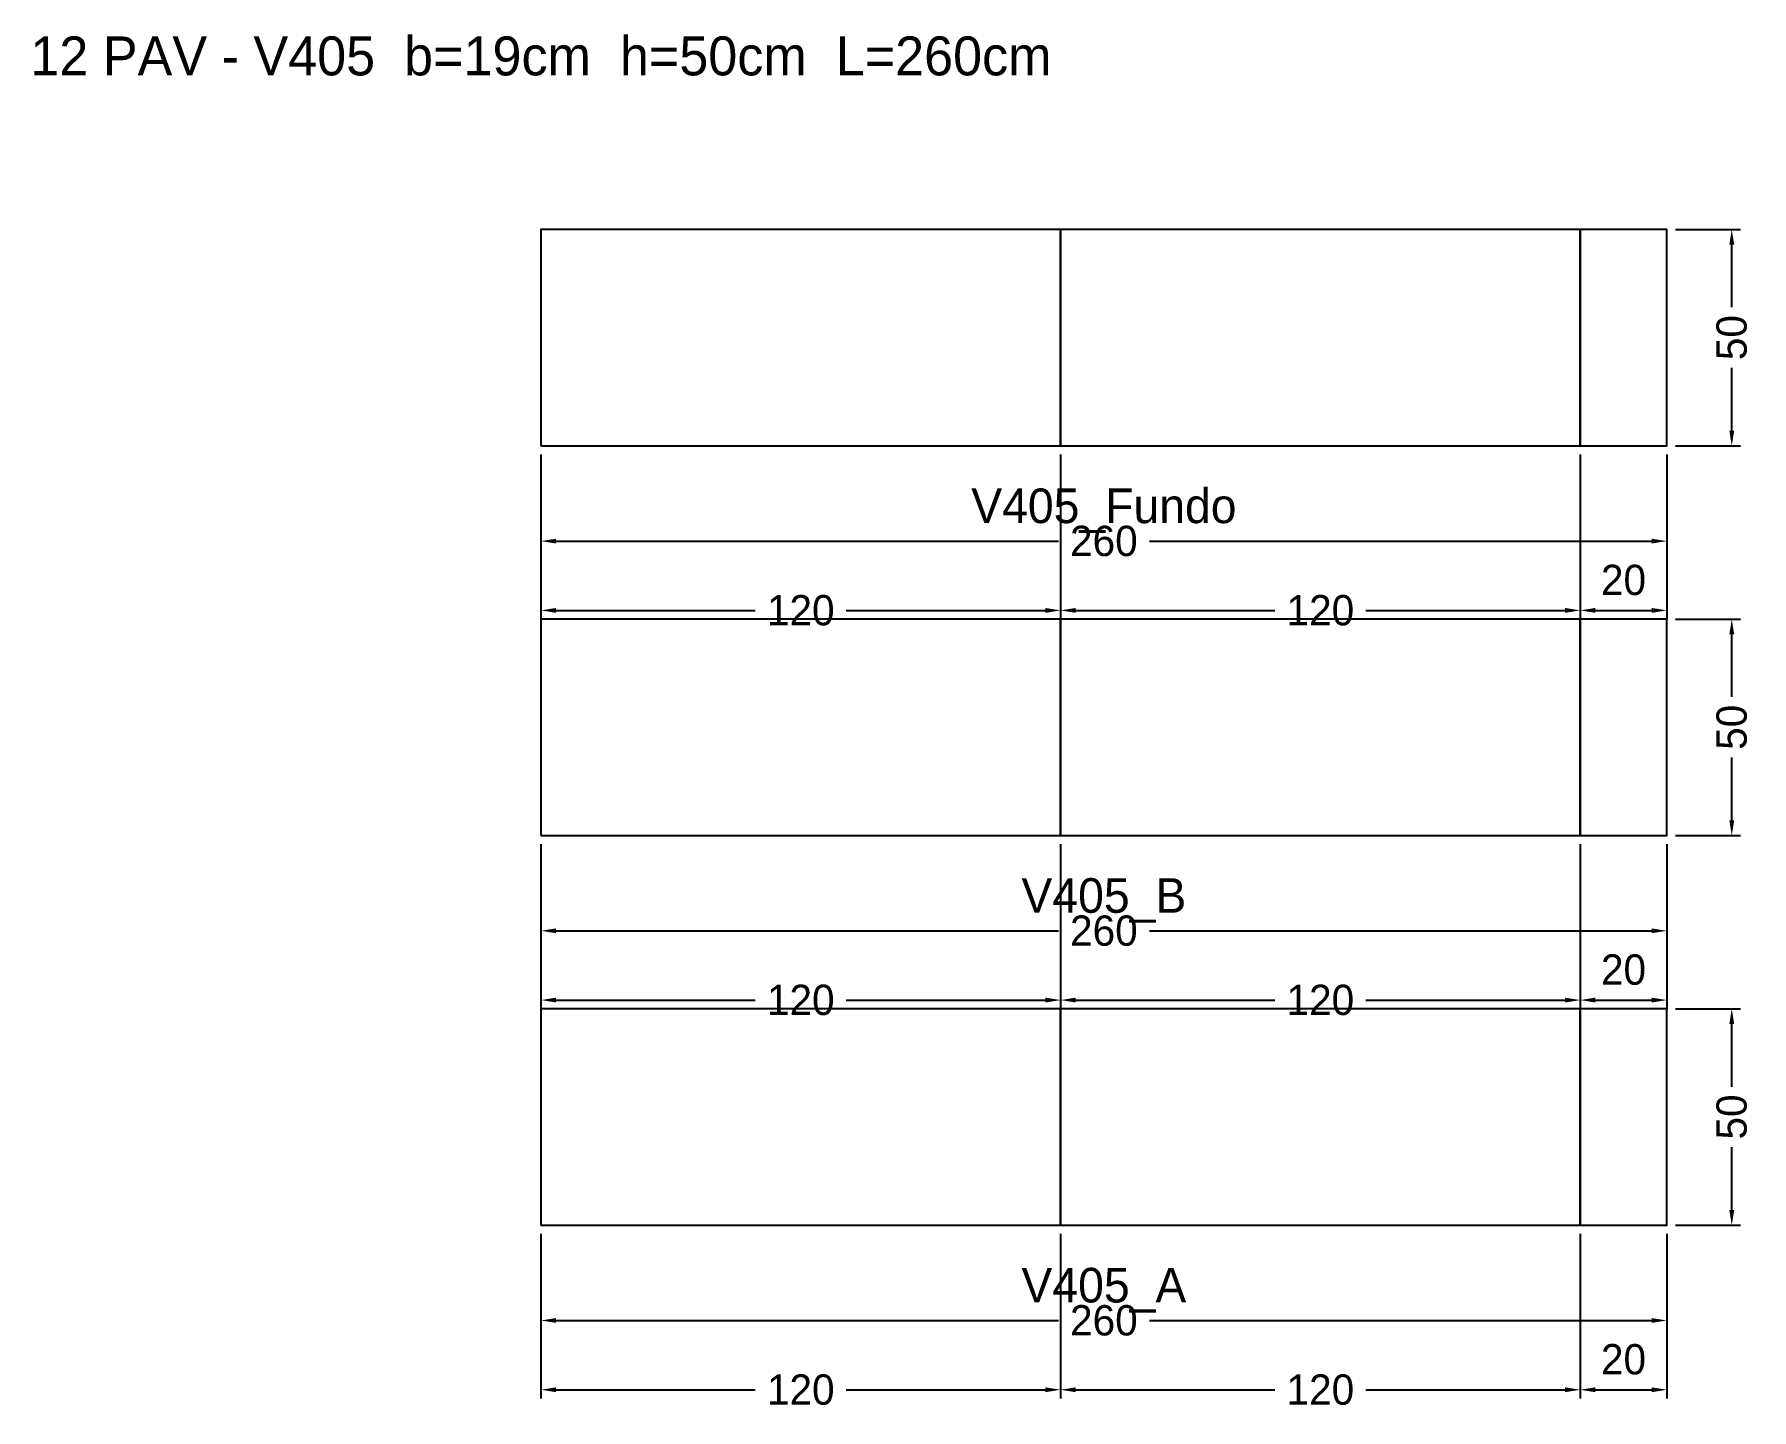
# Model space of a CAD drawing. Header units: metres. Extents: x -117 to 280, y -43 to 275.
import ezdxf

# ---------------------------------------------------------------- set-up
doc = ezdxf.new("R2010")
doc.units = ezdxf.units.M
for name, color, linetype in [('COTA', 3, 'Continuous'), ('NOMENCLATURA', 2, 'Continuous'), ('Paineis', 7, 'Continuous'), ('Texto Secao', 2, 'Continuous')]:
    doc.layers.add(name, color=color, linetype=linetype)
doc.dimstyles.new('COTA_VIG', dxfattribs={"dimtxt": 7, "dimasz": 3.5, "dimexe": 2, "dimexo": 2, "dimgap": 1.5, "dimtad": 1, "dimdec": 1, "dimcen": 2.5, "dimclrd": 3, "dimclre": 3, "dimclrt": 3, "dimazin": 3, "dimtfac": 1, "dimtmove": 0, "dimatfit": 3})

# ---------------------------------------------------------------- blocks, each defined once
blk = doc.blocks.new('_CLOSEDFILLED')
at = {"color": 0, "linetype": 'BYBLOCK'}
blk.add_solid([(-1, 0.16), (0, 0), (-1, -0.16)], dxfattribs=at)
blk = doc.blocks.new('*D1')
at = {"color": 3}
for p, q in [((0, -2), (0, -24)), ((260, -2), (260, -24)), ((3.5, -22), (119.5, -22)), ((140.5, -22), (256.5, -22))]:
    blk.add_line(p, q, dxfattribs=at)
at = {"layer": 'Defpoints'}
for p in [(0, 0), (260, 0), (0, -22)]:
    blk.add_point(p, dxfattribs=at)
at = {"layer": 'COTA', "color": 3, "xscale": 3.5, "yscale": 3.5, "rotation": 180}
blk.add_blockref('_CLOSEDFILLED', (0, -22), dxfattribs=at)
at = {"layer": 'COTA', "color": 3, "xscale": 3.5, "yscale": 3.5}
blk.add_blockref('_CLOSEDFILLED', (260, -22), dxfattribs=at)
at = {"layer": 'COTA', "color": 3, "insert": (130, -22), "char_height": 7, "attachment_point": 5}
blk.add_mtext('260', dxfattribs=at)
blk = doc.blocks.new('*D2')
at = {"color": 3}
for p, q in [((0, -2), (0, -40)), ((120, -2), (120, -40)), ((3.5, -38), (49.5, -38)), ((70.5, -38), (116.5, -38))]:
    blk.add_line(p, q, dxfattribs=at)
at = {"layer": 'Defpoints'}
for p in [(0, 0), (120, 0), (0, -38)]:
    blk.add_point(p, dxfattribs=at)
at = {"layer": 'COTA', "color": 3, "xscale": 3.5, "yscale": 3.5, "rotation": 180}
blk.add_blockref('_CLOSEDFILLED', (0, -38), dxfattribs=at)
at = {"layer": 'COTA', "color": 3, "xscale": 3.5, "yscale": 3.5}
blk.add_blockref('_CLOSEDFILLED', (120, -38), dxfattribs=at)
at = {"layer": 'COTA', "color": 3, "insert": (60, -38), "char_height": 7, "attachment_point": 5}
blk.add_mtext('120', dxfattribs=at)
blk = doc.blocks.new('*D3')
at = {"color": 3}
for p, q in [((120, -2), (120, -40)), ((240, -2), (240, -40)), ((123.5, -38), (169.5, -38)), ((190.5, -38), (236.5, -38))]:
    blk.add_line(p, q, dxfattribs=at)
at = {"layer": 'Defpoints'}
for p in [(120, 0), (240, 0), (120, -38)]:
    blk.add_point(p, dxfattribs=at)
at = {"layer": 'COTA', "color": 3, "xscale": 3.5, "yscale": 3.5, "rotation": 180}
blk.add_blockref('_CLOSEDFILLED', (120, -38), dxfattribs=at)
at = {"layer": 'COTA', "color": 3, "xscale": 3.5, "yscale": 3.5}
blk.add_blockref('_CLOSEDFILLED', (240, -38), dxfattribs=at)
at = {"layer": 'COTA', "color": 3, "insert": (180, -38), "char_height": 7, "attachment_point": 5}
blk.add_mtext('120', dxfattribs=at)
blk = doc.blocks.new('*D4')
at = {"color": 3}
for p, q in [((240, -2), (240, -40)), ((260, -2), (260, -40)), ((243.5, -38), (256.5, -38))]:
    blk.add_line(p, q, dxfattribs=at)
at = {"layer": 'Defpoints'}
for p in [(240, 0), (260, 0), (240, -38)]:
    blk.add_point(p, dxfattribs=at)
at = {"layer": 'COTA', "color": 3, "xscale": 3.5, "yscale": 3.5, "rotation": 180}
blk.add_blockref('_CLOSEDFILLED', (240, -38), dxfattribs=at)
at = {"layer": 'COTA', "color": 3, "xscale": 3.5, "yscale": 3.5}
blk.add_blockref('_CLOSEDFILLED', (260, -38), dxfattribs=at)
at = {"layer": 'COTA', "color": 3, "insert": (250, -31), "char_height": 7, "attachment_point": 5}
blk.add_mtext('20', dxfattribs=at)
blk = doc.blocks.new('*D5')
at = {"color": 3}
for p, q in [((262, 50), (277, 50)), ((275, 32), (275, 46.5)), ((275, 3.5), (275, 18)), ((262, 0), (277, 0))]:
    blk.add_line(p, q, dxfattribs=at)
at = {"layer": 'Defpoints'}
for p in [(260, 50), (260, 0), (275, 0)]:
    blk.add_point(p, dxfattribs=at)
at = {"layer": 'COTA', "color": 3, "xscale": 3.5, "yscale": 3.5}
for p, rotation in [((275, 50), 90), ((275, 0), 270)]:
    blk.add_blockref('_CLOSEDFILLED', p, dxfattribs=dict(at, rotation=rotation))
at = {"layer": 'COTA', "color": 3, "insert": (275, 25), "char_height": 7, "attachment_point": 5, "rotation": 90}
blk.add_mtext('50', dxfattribs=at)
blk = doc.blocks.new('*D6')
at = {"color": 3}
for p, q in [((0, 88), (0, 66)), ((260, 88), (260, 66)), ((3.5, 68), (119.5, 68)), ((140.5, 68), (256.5, 68))]:
    blk.add_line(p, q, dxfattribs=at)
at = {"layer": 'Defpoints'}
for p in [(0, 90), (260, 90), (0, 68)]:
    blk.add_point(p, dxfattribs=at)
at = {"layer": 'COTA', "color": 3, "xscale": 3.5, "yscale": 3.5, "rotation": 180}
blk.add_blockref('_CLOSEDFILLED', (0, 68), dxfattribs=at)
at = {"layer": 'COTA', "color": 3, "xscale": 3.5, "yscale": 3.5}
blk.add_blockref('_CLOSEDFILLED', (260, 68), dxfattribs=at)
at = {"layer": 'COTA', "color": 3, "insert": (130, 68), "char_height": 7, "attachment_point": 5}
blk.add_mtext('260', dxfattribs=at)
blk = doc.blocks.new('*D7')
at = {"color": 3}
for p, q in [((0, 88), (0, 50)), ((120, 88), (120, 50)), ((3.5, 52), (49.5, 52)), ((70.5, 52), (116.5, 52))]:
    blk.add_line(p, q, dxfattribs=at)
at = {"layer": 'Defpoints'}
for p in [(0, 90), (120, 90), (0, 52)]:
    blk.add_point(p, dxfattribs=at)
at = {"layer": 'COTA', "color": 3, "xscale": 3.5, "yscale": 3.5, "rotation": 180}
blk.add_blockref('_CLOSEDFILLED', (0, 52), dxfattribs=at)
at = {"layer": 'COTA', "color": 3, "xscale": 3.5, "yscale": 3.5}
blk.add_blockref('_CLOSEDFILLED', (120, 52), dxfattribs=at)
at = {"layer": 'COTA', "color": 3, "insert": (60, 52), "char_height": 7, "attachment_point": 5}
blk.add_mtext('120', dxfattribs=at)
blk = doc.blocks.new('*D8')
at = {"color": 3}
for p, q in [((120, 88), (120, 50)), ((240, 88), (240, 50)), ((123.5, 52), (169.5, 52)), ((190.5, 52), (236.5, 52))]:
    blk.add_line(p, q, dxfattribs=at)
at = {"layer": 'Defpoints'}
for p in [(120, 90), (240, 90), (120, 52)]:
    blk.add_point(p, dxfattribs=at)
at = {"layer": 'COTA', "color": 3, "xscale": 3.5, "yscale": 3.5, "rotation": 180}
blk.add_blockref('_CLOSEDFILLED', (120, 52), dxfattribs=at)
at = {"layer": 'COTA', "color": 3, "xscale": 3.5, "yscale": 3.5}
blk.add_blockref('_CLOSEDFILLED', (240, 52), dxfattribs=at)
at = {"layer": 'COTA', "color": 3, "insert": (180, 52), "char_height": 7, "attachment_point": 5}
blk.add_mtext('120', dxfattribs=at)
blk = doc.blocks.new('*D9')
at = {"color": 3}
for p, q in [((240, 88), (240, 50)), ((260, 88), (260, 50)), ((243.5, 52), (256.5, 52))]:
    blk.add_line(p, q, dxfattribs=at)
at = {"layer": 'Defpoints'}
for p in [(240, 90), (260, 90), (240, 52)]:
    blk.add_point(p, dxfattribs=at)
at = {"layer": 'COTA', "color": 3, "xscale": 3.5, "yscale": 3.5, "rotation": 180}
blk.add_blockref('_CLOSEDFILLED', (240, 52), dxfattribs=at)
at = {"layer": 'COTA', "color": 3, "xscale": 3.5, "yscale": 3.5}
blk.add_blockref('_CLOSEDFILLED', (260, 52), dxfattribs=at)
at = {"layer": 'COTA', "color": 3, "insert": (250, 59), "char_height": 7, "attachment_point": 5}
blk.add_mtext('20', dxfattribs=at)
blk = doc.blocks.new('*D10')
at = {"color": 3}
for p, q in [((262, 140), (277, 140)), ((275, 122), (275, 136.5)), ((275, 93.5), (275, 108)), ((262, 90), (277, 90))]:
    blk.add_line(p, q, dxfattribs=at)
at = {"layer": 'Defpoints'}
for p in [(260, 140), (260, 90), (275, 90)]:
    blk.add_point(p, dxfattribs=at)
at = {"layer": 'COTA', "color": 3, "xscale": 3.5, "yscale": 3.5}
for p, rotation in [((275, 140), 90), ((275, 90), 270)]:
    blk.add_blockref('_CLOSEDFILLED', p, dxfattribs=dict(at, rotation=rotation))
at = {"layer": 'COTA', "color": 3, "insert": (275, 115), "char_height": 7, "attachment_point": 5, "rotation": 90}
blk.add_mtext('50', dxfattribs=at)
blk = doc.blocks.new('*D11')
at = {"color": 3}
for p, q in [((0, 178), (0, 156)), ((260, 178), (260, 156)), ((3.5, 158), (119.5, 158)), ((140.5, 158), (256.5, 158))]:
    blk.add_line(p, q, dxfattribs=at)
at = {"layer": 'Defpoints'}
for p in [(0, 180), (260, 180), (0, 158)]:
    blk.add_point(p, dxfattribs=at)
at = {"layer": 'COTA', "color": 3, "xscale": 3.5, "yscale": 3.5, "rotation": 180}
blk.add_blockref('_CLOSEDFILLED', (0, 158), dxfattribs=at)
at = {"layer": 'COTA', "color": 3, "xscale": 3.5, "yscale": 3.5}
blk.add_blockref('_CLOSEDFILLED', (260, 158), dxfattribs=at)
at = {"layer": 'COTA', "color": 3, "insert": (130, 158), "char_height": 7, "attachment_point": 5}
blk.add_mtext('260', dxfattribs=at)
blk = doc.blocks.new('*D12')
at = {"color": 3}
for p, q in [((0, 178), (0, 140)), ((120, 178), (120, 140)), ((3.5, 142), (49.5, 142)), ((70.5, 142), (116.5, 142))]:
    blk.add_line(p, q, dxfattribs=at)
at = {"layer": 'Defpoints'}
for p in [(0, 180), (120, 180), (0, 142)]:
    blk.add_point(p, dxfattribs=at)
at = {"layer": 'COTA', "color": 3, "xscale": 3.5, "yscale": 3.5, "rotation": 180}
blk.add_blockref('_CLOSEDFILLED', (0, 142), dxfattribs=at)
at = {"layer": 'COTA', "color": 3, "xscale": 3.5, "yscale": 3.5}
blk.add_blockref('_CLOSEDFILLED', (120, 142), dxfattribs=at)
at = {"layer": 'COTA', "color": 3, "insert": (60, 142), "char_height": 7, "attachment_point": 5}
blk.add_mtext('120', dxfattribs=at)
blk = doc.blocks.new('*D13')
at = {"color": 3}
for p, q in [((120, 178), (120, 140)), ((240, 178), (240, 140)), ((123.5, 142), (169.5, 142)), ((190.5, 142), (236.5, 142))]:
    blk.add_line(p, q, dxfattribs=at)
at = {"layer": 'Defpoints'}
for p in [(120, 180), (240, 180), (120, 142)]:
    blk.add_point(p, dxfattribs=at)
at = {"layer": 'COTA', "color": 3, "xscale": 3.5, "yscale": 3.5, "rotation": 180}
blk.add_blockref('_CLOSEDFILLED', (120, 142), dxfattribs=at)
at = {"layer": 'COTA', "color": 3, "xscale": 3.5, "yscale": 3.5}
blk.add_blockref('_CLOSEDFILLED', (240, 142), dxfattribs=at)
at = {"layer": 'COTA', "color": 3, "insert": (180, 142), "char_height": 7, "attachment_point": 5}
blk.add_mtext('120', dxfattribs=at)
blk = doc.blocks.new('*D14')
at = {"color": 3}
for p, q in [((240, 178), (240, 140)), ((260, 178), (260, 140)), ((243.5, 142), (256.5, 142))]:
    blk.add_line(p, q, dxfattribs=at)
at = {"layer": 'Defpoints'}
for p in [(240, 180), (260, 180), (240, 142)]:
    blk.add_point(p, dxfattribs=at)
at = {"layer": 'COTA', "color": 3, "xscale": 3.5, "yscale": 3.5, "rotation": 180}
blk.add_blockref('_CLOSEDFILLED', (240, 142), dxfattribs=at)
at = {"layer": 'COTA', "color": 3, "xscale": 3.5, "yscale": 3.5}
blk.add_blockref('_CLOSEDFILLED', (260, 142), dxfattribs=at)
at = {"layer": 'COTA', "color": 3, "insert": (250, 149), "char_height": 7, "attachment_point": 5}
blk.add_mtext('20', dxfattribs=at)
blk = doc.blocks.new('*D15')
at = {"color": 3}
for p, q in [((262, 230), (277, 230)), ((275, 212), (275, 226.5)), ((275, 183.5), (275, 198)), ((262, 180), (277, 180))]:
    blk.add_line(p, q, dxfattribs=at)
at = {"layer": 'Defpoints'}
for p in [(260, 230), (260, 180), (275, 180)]:
    blk.add_point(p, dxfattribs=at)
at = {"layer": 'COTA', "color": 3, "xscale": 3.5, "yscale": 3.5}
for p, rotation in [((275, 230), 90), ((275, 180), 270)]:
    blk.add_blockref('_CLOSEDFILLED', p, dxfattribs=dict(at, rotation=rotation))
at = {"layer": 'COTA', "color": 3, "insert": (275, 205), "char_height": 7, "attachment_point": 5, "rotation": 90}
blk.add_mtext('50', dxfattribs=at)

msp = doc.modelspace()

# ---------------------------------------------------------------- linework, layer by layer
at = {"layer": 'Paineis'}
for points in [[(0, 180), (120, 180), (120, 230), (0, 230)], [(120, 180), (240, 180), (240, 230), (120, 230)], [(240, 180), (260, 180), (260, 230), (240, 230)], [(0, 90), (120, 90), (120, 140), (0, 140)], [(120, 90), (240, 90), (240, 140), (120, 140)], [(240, 90), (260, 90), (260, 140), (240, 140)], [(0, 0), (120, 0), (120, 50), (0, 50)], [(120, 0), (240, 0), (240, 50), (120, 50)], [(240, 0), (260, 0), (260, 50), (240, 50)]]:
    msp.add_lwpolyline(points, close=True, dxfattribs=at)

# ---------------------------------------------------------------- texts
at = {"layer": 'NOMENCLATURA', "insert": (0, 270), "char_height": 9, "width": 280, "attachment_point": 5}
msp.add_mtext('12 PAV - V405  b=19cm  h=50cm  L=260cm', dxfattribs=at)
at = {"layer": 'Texto Secao', "char_height": 8, "width": 280, "attachment_point": 5}
for s, insert in [('V405_Fundo', (130, 165)), ('V405_B', (130, 75)), ('V405_A', (130, -15))]:
    msp.add_mtext(s, dxfattribs=dict(at, insert=insert))

# ---------------------------------------------------------------- dimensions: what is measured, and where the dimension line sits
at = {"layer": 'COTA'}
for base, p1, p2, picture, middle in [((275, 180), (260, 180), (260, 230), '*D15', (275, 205)), ((275, 90), (260, 90), (260, 140), '*D10', (275, 115)), ((275, 0), (260, 0), (260, 50), '*D5', (275, 25))]:
    dim = msp.add_linear_dim(base=base, p1=p1, p2=p2, angle=90, dimstyle='COTA_VIG', dxfattribs=at)
    dim.commit()
    dim.dimension.update_dxf_attribs({"geometry": picture, "text_midpoint": middle})
for base, p1, p2, picture, middle in [((0, 158), (0, 180), (260, 180), '*D11', (130, 158)), ((0, 142), (0, 180), (120, 180), '*D12', (60, 142)), ((120, 142), (120, 180), (240, 180), '*D13', (180, 142)), ((240, 142), (240, 180), (260, 180), '*D14', (250, 149)), ((0, 68), (0, 90), (260, 90), '*D6', (130, 68)), ((0, 52), (0, 90), (120, 90), '*D7', (60, 52)), ((120, 52), (120, 90), (240, 90), '*D8', (180, 52)), ((240, 52), (240, 90), (260, 90), '*D9', (250, 59)), ((0, -22), (0, 0), (260, 0), '*D1', (130, -22)), ((0, -38), (0, 0), (120, 0), '*D2', (60, -38)), ((120, -38), (120, 0), (240, 0), '*D3', (180, -38)), ((240, -38), (240, 0), (260, 0), '*D4', (250, -31))]:
    dim = msp.add_linear_dim(base=base, p1=p1, p2=p2, dimstyle='COTA_VIG', dxfattribs=at)
    dim.commit()
    dim.dimension.update_dxf_attribs({"geometry": picture, "text_midpoint": middle})

doc.saveas('drawing.dxf')
